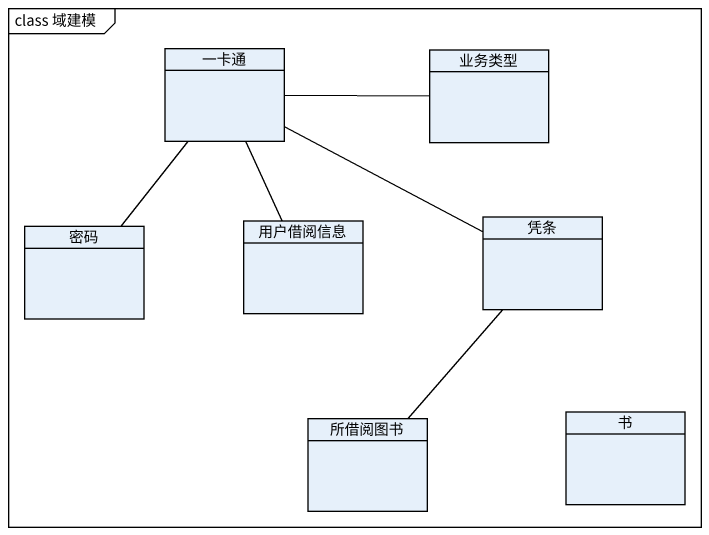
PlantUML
@startuml
mainframe class 域建模
hide circle
hide empty members
class 一卡通
class 业务类型
class 密码
class 用户借阅信息
class 凭条
class 所借阅图书
class 书
一卡通 -right- 业务类型
一卡通 -- 密码
一卡通 -- 用户借阅信息
一卡通 -right- 凭条
凭条 -- 所借阅图书
@enduml
